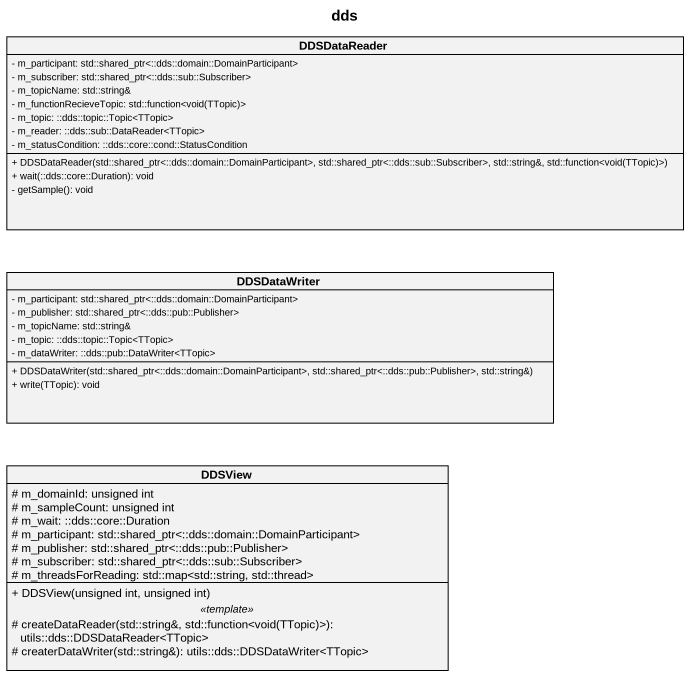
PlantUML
@startuml
title dds
hide circle
hide empty members
skinparam classAttributeIconSize 0
class DDSDataReader {
  - m_participant: std::shared_ptr<::dds::domain::DomainParticipant>
  - m_subscriber: std::shared_ptr<::dds::sub::Subscriber>
  - m_topicName: std::string&
  {field} - m_functionRecieveTopic: std::function<void(TTopic)>
  - m_topic: ::dds::topic::Topic<TTopic>
  - m_reader: ::dds::sub::DataReader<TTopic>
  - m_statusCondition: ::dds::core::cond::StatusCondition
  + DDSDataReader(std::shared_ptr<::dds::domain::DomainParticipant>, std::shared_ptr<::dds::sub::Subscriber>, std::string&, std::function<void(TTopic)>)
  + wait(::dds::core::Duration): void
  - getSample(): void
}
class DDSDataWriter {
  - m_participant: std::shared_ptr<::dds::domain::DomainParticipant>
  - m_publisher: std::shared_ptr<::dds::pub::Publisher>
  - m_topicName: std::string&
  - m_topic: ::dds::topic::Topic<TTopic>
  - m_dataWriter: ::dds::pub::DataWriter<TTopic>
  + DDSDataWriter(std::shared_ptr<::dds::domain::DomainParticipant>, std::shared_ptr<::dds::pub::Publisher>, std::string&)
  + write(TTopic): void
}
class DDSView {
  # m_domainId: unsigned int
  # m_sampleCount: unsigned int
  # m_wait: ::dds::core::Duration
  # m_participant: std::shared_ptr<::dds::domain::DomainParticipant>
  # m_publisher: std::shared_ptr<::dds::pub::Publisher>
  # m_subscriber: std::shared_ptr<::dds::sub::Subscriber>
  # m_threadsForReading: std::map<std::string, std::thread>
  --
  + DDSView(unsigned int, unsigned int)
  .. <<template>> ..
  # createDataReader(std::string&, std::function<void(TTopic)>): utils::dds::DDSDataReader<TTopic>
  # createrDataWriter(std::string&): utils::dds::DDSDataWriter<TTopic>
}
@enduml
